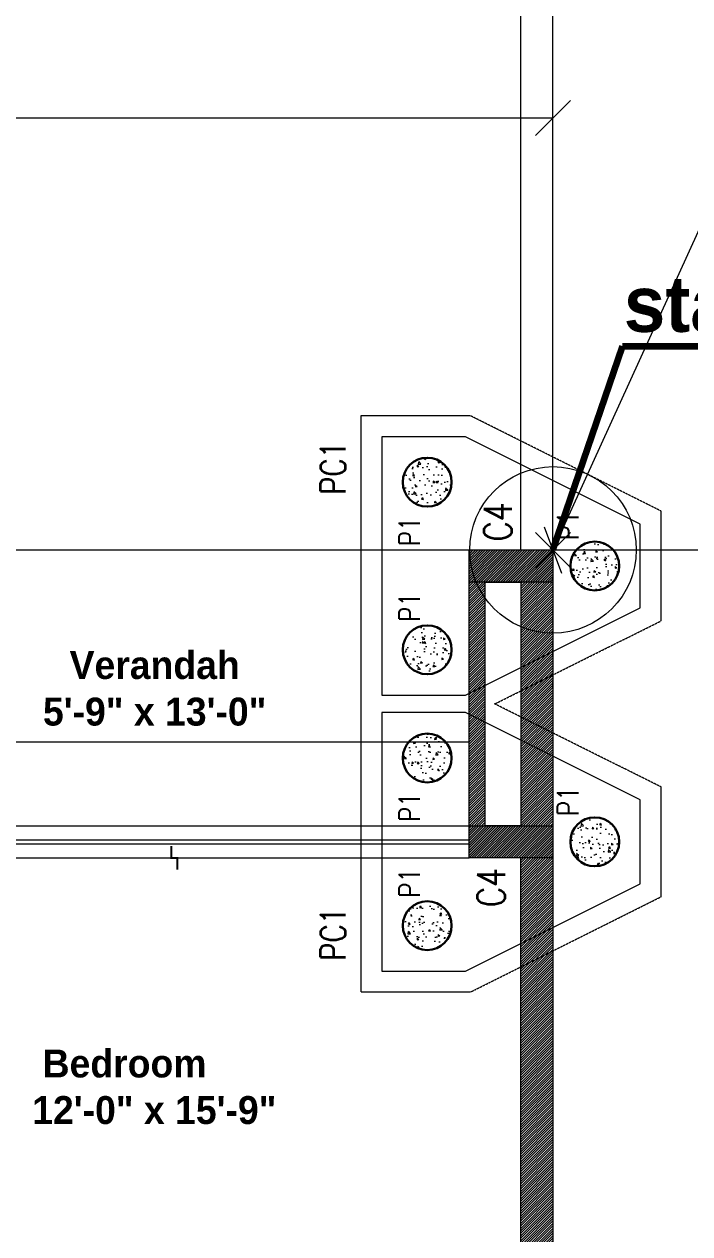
# Model space of a CAD drawing. Header units: metres. Extents: x 5205117 to 5948571, y 646915 to 1143748.
# Drawn here: x 5373365 to 5378131, y 853814 to 862475 of the extents above; entities that cross this region are included whole.
import ezdxf

# ---------------------------------------------------------------- set-up
doc = ezdxf.new("R2010")
doc.units = ezdxf.units.M
doc.header["$MEASUREMENT"] = 0
doc.header["$PDMODE"] = 35
doc.header["$PDSIZE"] = 10
for name, pattern in [('DASHED', [0.75, 0.5, -0.25]), ('DOT2', [0.125, 0, -0.125]), ('HIDDEN', [0.375, 0.25, -0.125])]:
    doc.linetypes.add(name, pattern=pattern)
doc.layers.get('0').update_dxf_attribs({"color": 1, "linetype": 'DASHED', "lineweight": 30})
for name, color, linetype, lineweight in [('A-Floor drop', 7, 'Continuous', 5), ('CAR', 251, 'Continuous', 0), ('dim start point', 10, 'Continuous', 0), ('road ht', 8, 'Continuous', 5), ('S-C-0-UP TO F.F', 6, 'Continuous', 20), ('S-FOUND-EXCAVATION', 253, 'HIDDEN', 0), ('S-FOUND-FOOTING', 7, 'Continuous', 15), ('S-PILE', 96, 'Continuous', 30), ('S-TEXT COL.', 1, 'Continuous', 0), ('S-TEXT PILE', 7, 'Continuous', 0)]:
    doc.layers.add(name, color=color, linetype=linetype, lineweight=lineweight)
doc.styles.add('CENTURY GOTHIC', font='GOTHIC.TTF')
doc.styles.add('SETU 1', font='romans.shx', dxfattribs={"width": 0.8})
doc.styles.get("Standard").update_dxf_attribs({"font": 'GOTHIC.TTF'})
doc.dimstyles.get("Standard").update_dxf_attribs({"dimtxt": 2, "dimasz": 1, "dimexe": 0, "dimexo": 0, "dimgap": 0.1, "dimtad": 1, "dimdsep": 46, "dimtxsty": 'Standard', "dimblk": 'OBLIQUE', "dimcen": 0.1, "dimclrd": 256, "dimclre": 256, "dimclrt": 256, "dimadec": 0, "dimazin": 0, "dimtfac": 1, "dimtofl": 0, "dimtmove": 1, "dimatfit": 2, "dimldrblk": 'OPEN90', "dimfxl": 1, "dimtolj": 1, "dimtzin": 0, "dimlwd": -1, "dimlwe": -1, "dimarcsym": 0})

# ---------------------------------------------------------------- blocks, each defined once
blk = doc.blocks.new('_Oblique')
at = {"color": 0, "linetype": 'ByBlock', "lineweight": -2}
blk.add_line((-0.5, -0.5), (0.5, 0.5), dxfattribs=at)
blk = doc.blocks.new('*D178')
at = {"layer": 'Defpoints', "color": 0, "ltscale": 5, "transparency": 16777216}
for p in [(5377151.429364423, 858710.5877386779), (5381208.955687705, 858710.5877386779), (5381208.955687705, 858710.5877386777)]:
    blk.add_point(p, dxfattribs=at)
at = {"layer": 'road ht', "linetype": 'DOT2', "ltscale": 5, "transparency": 16777216}
for p, q in [((5377151.429364423, 858710.5877386779), (5377151.429364423, 858710.5877386777)), ((5381208.955687705, 858710.5877386779), (5381208.955687705, 858710.5877386777))]:
    blk.add_line(p, q, dxfattribs=at)
at = {"layer": 'road ht', "color": 1, "ltscale": 5, "transparency": 16777216}
blk.add_line((5377151.429364423, 858710.5877386777), (5381208.955687705, 858710.5877386777), dxfattribs=at)
at = {"layer": 'road ht', "color": 1, "ltscale": 5, "transparency": 16777216, "xscale": 250, "yscale": 250, "zscale": 250, "rotation": 180}
blk.add_blockref('_Oblique', (5377151.429364423, 858710.5877386777), dxfattribs=at)
at = {"layer": 'road ht', "color": 1, "ltscale": 5, "transparency": 16777216, "xscale": 250, "yscale": 250, "zscale": 250}
blk.add_blockref('_Oblique', (5381208.955687705, 858710.5877386777), dxfattribs=at)
at = {"layer": 'road ht', "color": 1, "ltscale": 5, "transparency": 16777216, "insert": (5379180.192526065, 858994.391273688), "char_height": 350, "attachment_point": 5}
blk.add_mtext('\\A1;4058', dxfattribs=at)
blk = doc.blocks.new('_Open90')
at = {"color": 0, "linetype": 'ByBlock', "lineweight": -2}
for p, q in [((-0.5, 0.5), (0, 0)), ((0, 0), (-1, 0)), ((0, 0), (-0.5, -0.5))]:
    blk.add_line(p, q, dxfattribs=at)
blk = doc.blocks.new('*D179')
at = {"layer": 'Defpoints', "color": 0, "ltscale": 5, "transparency": 16777216}
for p in [(5376851.42936437, 868125.2669088683), (5377151.429364393, 868125.2669088683), (5377151.429364425, 858710.5877386782)]:
    blk.add_point(p, dxfattribs=at)
at = {"layer": 'road ht', "linetype": 'DOT2', "ltscale": 5, "transparency": 16777216}
for p, q in [((5376851.42936437, 868125.2669088683), (5377151.429364393, 868125.2669088683)), ((5377151.429364425, 858710.5877386782), (5377151.429364393, 858710.5877386782))]:
    blk.add_line(p, q, dxfattribs=at)
at = {"layer": 'road ht', "color": 1, "ltscale": 5, "transparency": 16777216}
blk.add_line((5377151.429364393, 858710.5877386782), (5377151.429364393, 868125.2669088683), dxfattribs=at)
at = {"layer": 'road ht', "color": 1, "ltscale": 5, "transparency": 16777216, "xscale": 250, "yscale": 250, "zscale": 250}
for p, rotation in [((5377151.429364393, 868125.2669088683), 90), ((5377151.429364393, 858710.5877386782), 270)]:
    blk.add_blockref('_Oblique', p, dxfattribs=dict(at, rotation=rotation))
at = {"layer": 'road ht', "color": 1, "ltscale": 5, "transparency": 16777216, "insert": (5376867.625829382, 863417.9273237715), "char_height": 350, "attachment_point": 5, "rotation": 90}
blk.add_mtext('\\A1;9415', dxfattribs=at)
blk = doc.blocks.new('*D180')
at = {"layer": 'Defpoints', "color": 0, "ltscale": 5, "transparency": 16777216}
for p in [(5377151.429364423, 861802.9195294972), (5377151.429364423, 857608.0877386779), (5366501.429364374, 857433.8411118553)]:
    blk.add_point(p, dxfattribs=at)
at = {"layer": 'road ht', "linetype": 'DOT2', "ltscale": 5, "transparency": 16777216}
for p, q in [((5366501.429364374, 857433.8411118553), (5366501.429364374, 861802.9195294972)), ((5377151.429364423, 857608.0877386779), (5377151.429364423, 861802.9195294972))]:
    blk.add_line(p, q, dxfattribs=at)
at = {"layer": 'road ht', "color": 1, "ltscale": 5, "transparency": 16777216}
blk.add_line((5366501.429364374, 861802.9195294972), (5377151.429364423, 861802.9195294972), dxfattribs=at)
at = {"layer": 'road ht', "color": 1, "ltscale": 5, "transparency": 16777216, "xscale": 250, "yscale": 250, "zscale": 250, "rotation": 180}
blk.add_blockref('_Oblique', (5366501.429364374, 861802.9195294972), dxfattribs=at)
at = {"layer": 'road ht', "color": 1, "ltscale": 5, "transparency": 16777216, "xscale": 250, "yscale": 250, "zscale": 250}
blk.add_blockref('_Oblique', (5377151.429364423, 861802.9195294972), dxfattribs=at)
at = {"layer": 'road ht', "color": 1, "ltscale": 5, "transparency": 16777216, "insert": (5371826.429364398, 862086.7230645074), "char_height": 350, "attachment_point": 5}
blk.add_mtext('\\A1;10650', dxfattribs=at)
blk = doc.blocks.new('*D181')
at = {"layer": 'Defpoints', "color": 0, "ltscale": 5, "transparency": 16777216}
for p in [(5381438.95568749, 868125.2669088678), (5377150.708561389, 858709.8669356438), (5377150.708561386, 858709.8669356455)]:
    blk.add_point(p, dxfattribs=at)
at = {"layer": 'road ht', "color": 1, "ltscale": 5, "transparency": 16777216}
blk.add_line((5381438.955687487, 868125.2669088694), (5377150.708561386, 858709.8669356455), dxfattribs=at)
at = {"layer": 'road ht', "linetype": 'DOT2', "ltscale": 5, "transparency": 16777216}
for p, q in [((5381438.95568749, 868125.2669088678), (5381438.955687487, 868125.2669088694)), ((5377150.708561389, 858709.8669356438), (5377150.708561386, 858709.8669356455))]:
    blk.add_line(p, q, dxfattribs=at)
at = {"layer": 'road ht', "color": 1, "ltscale": 5, "transparency": 16777216, "xscale": 250, "yscale": 250, "zscale": 250}
for p, rotation in [((5381438.955687487, 868125.2669088694), 65.51309147652861), ((5377150.708561386, 858709.8669356455), 245.5130914765286)]:
    blk.add_blockref('_Oblique', p, dxfattribs=dict(at, rotation=rotation))
at = {"layer": 'road ht', "color": 1, "ltscale": 5, "transparency": 16777216, "insert": (5379036.555014546, 863535.1993199657), "char_height": 350, "attachment_point": 5, "rotation": 65.5130914765286}
blk.add_mtext('\\A1;10346', dxfattribs=at)
blk = doc.blocks.new('P2')
at = {"layer": 'S-PILE', "lineweight": 0}
h = blk.add_hatch(dxfattribs=at)
h.set_pattern_fill('AR-CONC', color=256, scale=20)
h.set_pattern_definition([(49.99999999999999, (0, 0), (143.4520365201507, -12.55042699651902), [15, -165]), (355, (0, 0), (-27.7502667226, 150.4384267400024), [12, -132]), (100.45144446, (11.9543362, -1.0458688), (115.7017693454224, 137.8879981937259), [12.7480384, -140.2284224]), (46.18420000000001, (0, 40), (213.4482661343145, -33.10385615861531), [22.5, -247.5]), (96.63563549, (17.787349, 37.2413386), (186.9323891348457, 194.8237201549101), [19.1220684, -210.342752]), (351.1841639899999, (0, 40), (186.9323890109546, 194.823720053998), [18, -198.0000002]), (21, (20, 30), (119.3814104236923, -80.52377813306776), [15, -165]), (326.0000000000001, (20, 30), (48.66306638431634, 145.0300090093706), [12, -132]), (71.45144474, (29.9484508, 23.2896852), (168.0444753459942, 64.50623056127077), [12.748038, -140.2284224]), (37.50000000000001, (0, 0), (2.431971063458134, 66.5787707662623), [0, -130.4, 0, -134, 0, -132.5]), (7.499999999999999, (0, 0), (52.61390748842972, 78.88234237647205), [0, -76.39999999999999, 0, -127.4, 0, -50.5]), (327.5, (-44.6, 0), (106.7644872344818, -4.510974346875951), [0, -50, 0, -156, 0, -207]), (317.5, (-64.6, 0), (116.6372338684772, 20.02099646646354), [0, -65, 0, -103.6, 0, -147])])
edge = h.paths.add_edge_path()
edge.add_arc((0, 0), 175, 0, 360)
at = {"layer": 'S-PILE'}
blk.add_circle((0, 0), 175, dxfattribs=at)
blk = doc.blocks.new('fdgdg')
at = {"layer": 'S-C-0-UP TO F.F'}
h = blk.add_hatch(color=251, dxfattribs=at)
h.dxf.hatch_style = 1
h.paths.add_polyline_path([(4268210.381237108, 953035.6223521344), (4268210.381237108, 953265.6223521344), (4267610.381237108, 953265.6223521344), (4267610.381237108, 953035.6223521344)])
h = blk.add_hatch(color=251, dxfattribs=at)
h.dxf.hatch_style = 1
h.paths.add_polyline_path([(4268210.381237108, 951060.6223521344), (4268210.381237108, 951290.6223521344), (4267610.381237108, 951290.6223521344), (4267610.381237108, 951060.6223521344)])
at = {"layer": 'S-C-0-UP TO F.F', "color": 5}
for points in [[(4268210.381237108, 953265.6223521344), (4268210.381237108, 953035.6223521344), (4267610.381237108, 953035.6223521344), (4267610.381237108, 953265.6223521344)], [(4268210.381237108, 951290.6223521344), (4268210.381237108, 951060.6223521344), (4267610.381237108, 951060.6223521344), (4267610.381237108, 951290.6223521344)]]:
    blk.add_lwpolyline(points, close=True, dxfattribs=at)
at = {"layer": 'S-FOUND-EXCAVATION'}
for points in [[(4267792.58533549, 952163.1223934237), (4268985.381187742, 952757.9172840761), (4268985.381187742, 953543.3274773648), (4267620.791434638, 954225.6223949352), (4266835.381187742, 954225.6223949352), (4266835.381187742, 952075.6223949352)], [(4266835.381187742, 952250.6223949352), (4266835.381187742, 950100.6223949352), (4267620.791433235, 950100.6223949352), (4268985.381187742, 950782.9172840761), (4268985.381187742, 951568.3274773648), (4267792.58533549, 952163.1223934237)]]:
    blk.add_lwpolyline(points, dxfattribs=at)
at = {"layer": 'S-FOUND-FOOTING', "color": 1}
for points in [[(4266985.381187742, 952225.6223949352), (4267585.381236036, 952225.6223949352), (4268835.381187742, 952850.6223816397), (4268835.381187742, 953450.6223816397), (4267585.381236036, 954075.6223949352), (4266985.381187742, 954075.6223949352), (4266985.381187742, 952225.6223949352)], [(4266985.381187742, 950250.6223949352), (4267585.381236036, 950250.6223949352), (4268835.381187742, 950875.6223816397), (4268835.381187742, 951475.6223816397), (4267585.381236036, 952100.6223949352), (4266985.381187742, 952100.6223949352), (4266985.381187742, 950250.6223949352)]]:
    blk.add_lwpolyline(points, dxfattribs=at)
at = {"layer": 'S-PILE', "rotation": 270}
for p in [(4267310.517614313, 953750.6223867862), (4268510.381236036, 953150.6223816397), (4267310.517614312, 952550.6223867862), (4267310.517614313, 951775.6223867862), (4268510.381236036, 951175.6223816397), (4267310.517614312, 950575.6223867862)]:
    blk.add_blockref('P2', p, dxfattribs=at)
at = {"layer": 'S-TEXT COL.', "color": 7, "style": 'SETU 1', "width": 0.8}
for p in [(4266726.25007987, 953661.4486139165), (4266726.25007987, 950325.9086004142)]:
    blk.add_text('PC1', height=180, rotation=90, dxfattribs=at).set_placement(p)
at = {"layer": 'S-TEXT COL.', "color": 1, "true_color": 0xe61414, "style": 'SETU 1', "width": 0.8}
for p in [(4267916.859355061, 953326.7127628988), (4267868.658718004, 950708.1163157038)]:
    blk.add_text('C4', height=200, rotation=90, dxfattribs=at).set_placement(p)
at = {"layer": 'S-TEXT PILE', "style": 'SETU 1', "width": 0.8}
for p in [(4268394.446619934, 953336.2896057079), (4267258.544715911, 953293.6917979373), (4267258.544715911, 952751.7090465585), (4268394.446619934, 951361.2896057079), (4267258.544715911, 951318.6917979373), (4267258.544715911, 950776.7090465585)]:
    blk.add_text('P1', height=150, rotation=90, dxfattribs=at).set_placement(p)
blk = doc.blocks.new('drop')
at = {"layer": 'A-Floor drop', "ltscale": 3, "const_width": 0.01875}
blk.add_lwpolyline([(-0.1124999999983629, 0.02812499999959073), (0, 0.02812499999959073), (0, -0.02812499999959073), (0.1125000000010914, -0.02812499999959073)], dxfattribs=at)
blk = doc.blocks.new('ghgd')
at = {"layer": 'CAR', "ltscale": 10, "transparency": 33554559}
h = blk.add_hatch(dxfattribs=at)
h.set_pattern_fill('ANSI31', color=256, scale=100, angle=180)
h.set_pattern_definition([(225, (2960271.305681674, -188940.8567231777), (8.83883476483184, -8.838834764831851), [])])
h.paths.add_polyline_path([(5366730.711225001, 848675.5877385256), (5366730.711225001, 850085.5877386448), (5368530.711225001, 850085.5877386448), (5368530.711225001, 847995.5877385256), (5368415.711225955, 847995.5877385256), (5368415.711225955, 847545.5877385256), (5368645.711225001, 847545.5877385256), (5368645.711225001, 851225.5877386448), (5368530.711225001, 851225.5877386448), (5368530.711225001, 850200.5877386448), (5366730.711225001, 850200.5877386448), (5366730.711225001, 853905.5877385256), (5368415.711225955, 853905.5877385256), (5368415.711225955, 852025.5877385256), (5368645.711225001, 852025.5877385256), (5368645.711225001, 854135.5877385256), (5366500.711225955, 854135.5877385256), (5366500.711225955, 848675.5877385256)])
h.paths.add_polyline_path([(5366500.711225955, 842028.0877386448), (5366500.711225955, 847775.5877385256), (5367515.711225001, 847775.5877385256), (5367515.711225001, 847545.5877385256), (5366730.711225001, 847545.5877385256), (5366730.711225001, 842970.5877386448), (5367515.711225001, 842970.5877386448), (5367515.711225001, 842740.5877385256), (5366730.711225001, 842740.5877385256), (5366730.711225001, 841215.5877386448), (5368415.711225955, 841215.5877386448), (5368415.711225955, 842970.5877386448), (5368645.711225001, 842970.5877386448), (5368645.711225001, 840985.5877385256), (5366500.711225955, 840985.5877385256), (5366500.711225955, 841928.0877385256), (5366600.711225001, 841928.0877385256), (5366600.711225001, 842028.0877386448)])
h.paths.add_polyline_path([(5376665.711225955, 852625.5877385256), (5376920.711225955, 852625.5877385256), (5376920.711225955, 852255.5877385256), (5376665.711225955, 852255.5877385256)], flags=16)
h.paths.add_polyline_path([(5376920.711225955, 852855.5877386448), (5376920.711225955, 856505.5877385256), (5376550.711225001, 856505.5877385256), (5376550.711225001, 858710.5877386448), (5377150.708561389, 858709.8687417624), (5377150.711225001, 852025.5877385256), (5376550.711225001, 852025.5877385256), (5376550.711225001, 852855.5877386448)])
h.paths.add_polyline_path([(5376920.711225955, 856735.5877385256), (5376665.711225955, 856735.5877385256), (5376665.711225955, 858480.5877386448), (5376920.711225955, 858480.5877386448)], flags=16)
h.paths.add_polyline_path([(5370250.711225955, 854020.5877385256), (5370250.711225955, 860420.5877385256), (5372100.711225001, 860420.5877385256), (5372100.711225001, 853905.5877385256), (5372330.711225955, 853905.5877385256), (5372330.711225955, 860650.5877385256), (5370020.711225001, 860650.5877385256), (5370020.711225001, 853905.5877385256), (5371300.711225001, 853905.5877385256), (5371300.711225001, 854020.5877385256)])
h.paths.add_polyline_path([(5370020.711225001, 852905.5877385256), (5370250.711225955, 852905.5877385256), (5370250.711225955, 852255.5877385256), (5372100.711225001, 852255.5877385256), (5372100.711225001, 852855.5877386448), (5372330.711225955, 852855.5877386448), (5372330.711225955, 852025.5877385256), (5370020.711225001, 852025.5877385256)])
h.paths.add_polyline_path([(5370735.711225001, 848260.5877385256), (5370735.711225001, 847775.5877385256), (5370250.711225955, 847775.5877385256), (5370250.711225955, 848260.5877385256)], flags=16)
h.paths.add_polyline_path([(5370850.711225001, 848375.5877385256), (5370850.711225001, 847545.5877385256), (5370020.711225001, 847545.5877385256), (5370020.711225001, 848375.5877385256)])
h.paths.add_polyline_path([(5366730.711225001, 856250.5877385256), (5368415.711225955, 856250.5877385256), (5368415.711225955, 856505.5877385256), (5366730.711225001, 856505.5877385256)], flags=16)
h.paths.add_polyline_path([(5366500.711225955, 856135.5877385256), (5368645.711225001, 856135.5877385256), (5368645.711225001, 856735.5877385256), (5366500.711225955, 856735.5877385256)])
h.paths.add_polyline_path([(5376920.711225955, 847775.5877385256), (5376665.711225955, 847775.5877385256), (5376665.711225955, 848145.5877385256), (5376920.711225955, 848145.5877385256)], flags=16)
h.paths.add_polyline_path([(5376665.711225955, 841215.5877386448), (5376665.711225955, 842740.5877385256), (5376920.711225955, 842740.5877385256), (5376920.711225955, 841215.5877386448)], flags=16)
h.paths.add_polyline_path([(5376550.711225001, 840985.5877385256), (5376550.711225001, 842970.5877386448), (5376920.711225955, 842970.5877386448), (5376920.711225955, 847545.5877385256), (5376550.711225001, 847545.5877385256), (5376550.711225001, 848375.5877385256), (5377150.711225001, 848375.5877385256), (5377150.711225001, 840985.5877385256)])
at = {"layer": 'CAR', "ltscale": 0.01, "transparency": 33554559}
for p, q in [((5377151.426700812, 858710.5799444313), (5377151.426700812, 864895.259114563)), ((5376921.426701766, 858710.5799444313), (5376921.426701766, 864665.259114563))]:
    blk.add_line(p, q, dxfattribs=at)
at = {"layer": 'CAR', "ltscale": 5, "transparency": 33554559}
for p, q in [((5372330.711225955, 858710.5877386448), (5376550.711225001, 858710.5877386448)), ((5372330.711225955, 856735.5877385256), (5376550.711225001, 856735.5877385256)), ((5372330.711225955, 856635.5877385256), (5376550.711225001, 856635.5877385256)), ((5372330.711225955, 856605.5877386448), (5376550.711225001, 856605.5877386448)), ((5372330.711225955, 856505.5877385256), (5376550.711225001, 856505.5877385256))]:
    blk.add_line(p, q, dxfattribs=at)
at = {"layer": 'CAR', "ltscale": 200, "transparency": 33554559}
blk.add_line((5372330.711225955, 857335.5877386448), (5376550.711225001, 857335.5877386448), dxfattribs=at)
at = {"layer": 'CAR', "transparency": 33554559}
for points in [[(5376920.711225955, 852855.5877386448), (5376920.711225955, 856505.5877385256), (5376550.711225001, 856505.5877385256), (5376550.711225001, 858710.5877386448), (5377150.708561389, 858709.8687417624), (5377150.711225001, 852025.5877385256), (5376550.711225001, 852025.5877385256), (5376550.711225001, 852855.5877386448)], [(5376920.711225955, 856735.5877385256), (5376665.711225955, 856735.5877385256), (5376665.711225955, 858480.5877386448), (5376920.711225955, 858480.5877386448)]]:
    blk.add_lwpolyline(points, close=True, dxfattribs=at)
at = {"layer": 'CAR', "color": 1, "transparency": 33554559}
blk.add_circle((5377151.429364401, 858710.5877388414, -19.86746925993144), 596.1931915512072, dxfattribs=at)
at = {"layer": 'CAR', "ltscale": 6, "transparency": 33554559, "xscale": -750, "yscale": 750, "zscale": 750, "rotation": 270}
blk.add_blockref('drop', (5374440.711225001, 856505.5877385256), dxfattribs=at)
at = {"layer": 'CAR', "transparency": 33554559, "char_height": 200, "width": 5030.203356218762, "attachment_point": 5, "style": 'CENTURY GOTHIC'}
for s, insert in [('{\\fCentury Gothic|b1|i0|c0|p34;Verandah\\P5\'-9" x 13\'-0"}', (5374299.339851825, 857718.1466753599)), ('\\pxql;{\\fCentury Gothic|b1|i0|c0|p34; Bedroom\\P12\'-0" x 15\'-9"}', (5375937.510064864, 854865.6333201821))]:
    blk.add_mtext(s, dxfattribs=dict(at, insert=insert))

msp = doc.modelspace()

# ---------------------------------------------------------------- block references
at = {"layer": 'road ht', "transparency": 33554559}
msp.add_blockref('ghgd', (0, 0), dxfattribs=at)
at = {"layer": 'road ht'}
msp.add_blockref('fdgdg', (1108940.329987893, -94555.03461360885), dxfattribs=at)

# ---------------------------------------------------------------- texts
at = {"layer": 'dim start point', "insert": (5377658.240758266, 860151.1233561399), "char_height": 400, "width": 20351.47510333377, "attachment_point": 7, "rotation": 359.9857878702954, "style": 'CENTURY GOTHIC'}
msp.add_mtext('{\\fCentury Gothic|b1|i0|c0|p34;\\C1;start point }', dxfattribs=at)

# ---------------------------------------------------------------- dimensions: what is measured, and where the dimension line sits
at = {"layer": 'road ht', "ltscale": 5}
dim = msp.add_aligned_dim(p1=(5381438.955687491, 868125.266908868), p2=(5377150.70856139, 858709.866935644), distance=-4.016964285518712e-09, dimstyle='Standard', override={"dimtxt": 350, "dimasz": 250, "dimgap": 100, "dimdec": 0, "dimclrd": 1, "dimclrt": 1, "dimtdec": 0, "dimfxl": 0.1}, dxfattribs=at)
dim.commit()
dim.dimension.update_dxf_attribs({"geometry": '*D181', "text_midpoint": (5379036.555014546, 863535.1993199657)})
dim = msp.add_linear_dim(base=(5377151.429364393, 868125.2669088683), p1=(5377151.429364423, 858710.5877386777), p2=(5376851.429364368, 868125.2669088679), angle=90, dimstyle='Standard', override={"dimtxt": 350, "dimasz": 250, "dimgap": 100, "dimdec": 0, "dimclrd": 1, "dimclrt": 1, "dimtdec": 0, "dimfxl": 0.1}, dxfattribs=at)
dim.commit()
dim.dimension.update_dxf_attribs({"geometry": '*D179', "text_midpoint": (5376867.625829382, 863417.9273237715)})
for base, p1, p2, picture, middle in [((5377151.429364423, 861802.9195294972), (5366501.429364374, 857433.8411118553), (5377151.429364423, 857608.0877386779), '*D180', (5371826.429364398, 862086.7230645074)), ((5381208.955687705, 858710.5877386777), (5377151.429364423, 858710.5877386779), (5381208.955687705, 858710.5877386779), '*D178', (5379180.192526065, 858994.391273688))]:
    dim = msp.add_linear_dim(base=base, p1=p1, p2=p2, dimstyle='Standard', override={"dimtxt": 350, "dimasz": 250, "dimgap": 100, "dimdec": 0, "dimclrd": 1, "dimclrt": 1, "dimtdec": 0, "dimfxl": 0.1}, dxfattribs=at)
    dim.commit()
    dim.dimension.update_dxf_attribs({"geometry": picture, "text_midpoint": middle})

# ---------------------------------------------------------------- leaders
at = {"layer": 'dim start point'}
msp.add_leader([(5377151.429364401, 858710.5877388414), (5377649.823124414, 860169.0279238893), (5379934.433944854, 860168.1372510239)], dimstyle='Standard', override={"dimasz": 0.15, "dimgap": 0.05, "dimtad": 0, "dimlwd": 65534}, dxfattribs=at)

doc.saveas('drawing.dxf')
